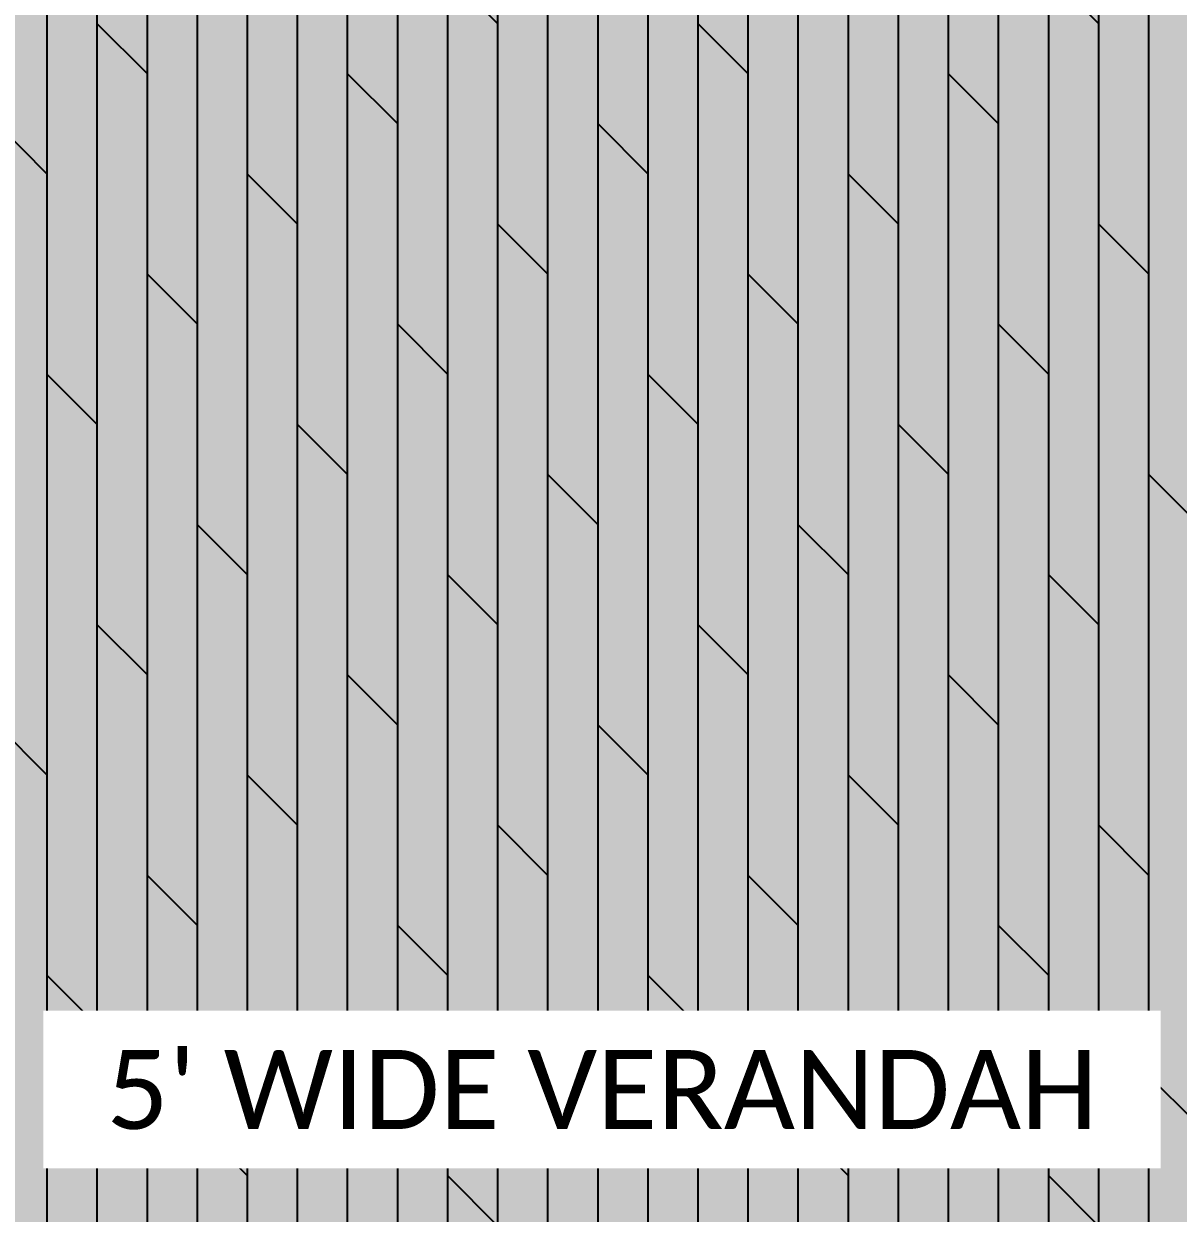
# Model space of a CAD drawing. Header units: millimetres. Extents: x -2842 to 18480, y -2414 to 14540.
# Drawn here: x -1486 to -22, y 11358 to 12866 of the extents above; entities that cross this region are included whole.
import ezdxf

# ---------------------------------------------------------------- set-up
doc = ezdxf.new("R2010")
doc.units = ezdxf.units.MM
doc.header["$LTSCALE"] = 150
doc.linetypes.add('DASHED', pattern=[0.75, 0.5, -0.25])
doc.layers.add('ad-Secondary Roof', color=6, linetype='Continuous', true_color=0xff00ff)
doc.layers.add('ad-Verandah', color=7, linetype='Continuous', true_color=0xa57c52)
doc.layers.add('ad-Text main', color=7, linetype='Continuous')
doc.styles.get("Standard").update_dxf_attribs({"font": 'calibril.ttf'})

# ---------------------------------------------------------------- blocks, each defined once
blk = doc.blocks.new('zw$6CCD')
at = {"layer": 'ad-Verandah', "transparency": 33554534}
h = blk.add_hatch(color=256, dxfattribs=at)
h.dxf.hatch_style = 1
h.paths.add_polyline_path([(0, 0), (-1520, 0), (-1520, -4975), (0, -4975)])
at = {"layer": 'ad-Verandah', "transparency": 33554687}
h = blk.add_hatch(dxfattribs=at)
h.set_pattern_fill('DOLMIT', color=256, scale=10, angle=90)
h.set_pattern_definition([(90, (-1520, -9105), (-63.5, 4e-15), []), (135, (-1520, -9105), (-127, -127), [89.8026, -179.605])])
h.paths.add_polyline_path([(0, 0), (-1520, 0), (-1520, -4975), (0, -4975)])
blk = doc.blocks.new('zw$6540')
at = {"layer": 'ad-Text main', "insert": (-752.8, 11514.6), "char_height": 100, "width": 1317.115, "attachment_point": 5, "bg_fill": 2}
blk.add_mtext("5' WIDE VERANDAH", dxfattribs=at)
blk = doc.blocks.new('A$Ca594aa6c')
at = {"layer": 'ad-Secondary Roof', "linetype": 'DASHED', "ltscale": 2, "const_width": 40}
blk.add_lwpolyline([(-1820, 450), (-1031.4, -2487.5), (-1820, -5425)], close=True, dxfattribs=at)
blk = doc.blocks.new('1625W-Roof Plan')
at = {"rotation": 360}
blk.add_blockref('A$Ca594aa6c', (0, 13620), dxfattribs=at)

msp = doc.modelspace()

# ---------------------------------------------------------------- block references
at = {"layer": 'ad-Verandah'}
msp.add_blockref('zw$6CCD', (0, 13620), dxfattribs=at)

# ---------------------------------------------------------------- next in the draw order: block references
msp.add_blockref('1625W-Roof Plan', (0, 0))

# ---------------------------------------------------------------- next in the draw order: block references
at = {"layer": 'ad-Text main'}
msp.add_blockref('zw$6540', (0, 0), dxfattribs=at)

doc.saveas('drawing.dxf')
